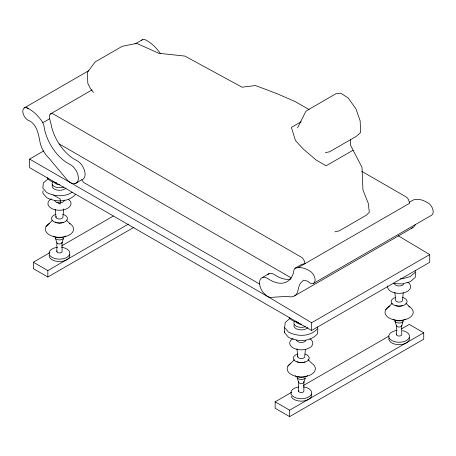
<?xml version="1.0" encoding="UTF-8"?>
<svg xmlns="http://www.w3.org/2000/svg" width="456" height="456" viewBox="0 0 456 456"><rect width="100%" height="100%" fill="white"/><g stroke="black" fill="none" stroke-linecap="round" stroke-linejoin="round"><path stroke-width="0.68" d="M63.669 208.945L62.962 216.554A3.557 2.052 0 0 1 59.223 218.994A3.557 2.052 0 0 1 56.111 216.281M305.406 349.239L304.762 356.153A3.557 2.052 0 0 1 301.023 358.593A3.557 2.052 0 0 1 297.905 355.88M403.252 292.746L402.608 299.66A3.557 2.052 0 0 1 399.798 302.072A3.557 2.052 0 0 1 395.626 300.447L394.856 292.319M43.115 190.551L42.807 193.082L46.66 197.642C55.678 202.361 68.366 202.435 75.525 194.404M317.935 328.941L317.325 334.003C310.165 342.034 297.477 341.96 288.454 337.246L284.601 332.68L284.601 327.533L285.217 322.472L290.13 318.265M284.601 332.68L284.755 331.415M317.553 326.958L317.325 328.856C310.165 336.887 297.477 336.813 288.454 332.093L284.601 327.533M415.399 270.465L415.171 272.363L410.257 276.57L402.357 278.793L400.334 278.713M415.786 272.449L415.171 277.51L410.257 281.717L402.357 283.94L393.591 283.586M61.982 242.9L63.544 238.237A4.303 2.485 0 0 1 59.172 239.907A4.303 2.485 0 0 1 55.25 237.901L56.869 242.695L56.869 251.706M303.776 382.504L305.338 377.836A4.303 2.485 0 0 1 300.971 379.506A4.303 2.485 0 0 1 297.044 377.505L298.663 382.293L298.663 391.305M401.628 326.012L403.184 321.343A4.303 2.485 0 0 1 398.818 323.013A4.303 2.485 0 0 1 394.896 321.013L396.515 325.801L396.515 334.812M297.574 127.862L305.868 111.327L309.345 109.087L336.334 93.503L340.769 93.241L348.179 97.966L355.908 108.796L360.149 120.846L360.616 132.405L356.512 136.23L329.523 151.814L325.322 152.652M74.966 183.7A11.035 6.373 60 0 0 77.919 174.979A11.035 6.373 60 0 0 69.962 164.394A34.508 19.927 60 0 1 44.243 127.857L43.936 125.56L42.442 121.974A30.82 17.795 60 0 0 28.363 108.545L26.625 107.684A7.296 4.212 60 0 0 22.846 112.039A7.296 4.212 60 0 0 27.958 120.173C36.081 123.023 38.276 132.781 39.695 140.391A19.18 11.075 60 0 0 48.672 157.827L67.186 179.898C69.181 182.024 71.866 184.11 74.966 183.7L81.709 179.801A11.035 6.373 60 0 0 84.668 171.085A11.035 6.373 60 0 0 76.711 160.495A34.508 19.927 60 0 1 50.986 123.958L49.641 118.777L49.476 115.243L50.308 114.028L52.52 113.555L302.157 257.68L303.947 260.005L305.013 263.642L301.764 264.343L295.015 268.236L293.972 269.918L293.664 271.861A34.508 19.927 60 0 1 267.946 278.696A11.035 6.373 60 0 0 259.988 280.098A11.035 6.373 60 0 0 262.941 292.228L266.754 295.978L311.625 322.74L311.625 330.463L429.717 262.285L429.717 254.562L398.185 235.752M46.136 226.507L52.611 220.162M287.935 366.111L294.411 359.767M385.782 309.618L392.257 303.274M48.336 178.666L43.417 182.873L42.807 187.935L46.66 192.495C54.395 196.479 64.746 197.254 72.088 192.198M24.31 107.89L88.891 70.606M135.022 43.975L142.403 39.712M50.308 114.028L92.146 89.872M42.892 122.675L49.641 118.777M311.625 330.463L29.623 167.648L29.623 159.07L43.77 150.902M133.956 227.299L47.84 277.02L33.351 268.652L33.351 262.217L49.96 252.63M61.645 245.881L113.316 216.047M301.205 121.746L291.39 127.412L295.442 140.459L303.132 148.907L316.264 160.09L326.12 165.779L353.115 150.195M33.351 262.217L47.84 270.585L128.421 224.061M262.268 277.567L269.017 273.668M409.431 202.179L413.558 199.876A30.82 17.795 60 0 1 429.313 203.809L429.375 203.849A7.296 4.212 60 0 1 431.689 215.158L313.597 283.336M295.015 268.236L298.264 267.535L409.608 203.251L408.542 199.62L406.752 197.294L361.756 171.314M294.644 295.841L412.737 227.658M311.625 322.74L429.717 254.562M401.246 329.015L409.243 324.398L423.732 332.766L423.732 339.201L289.64 416.619L275.15 408.251L275.15 401.816L291.755 392.228M303.445 385.48L388.945 336.118M275.15 401.816L289.64 410.183L423.732 332.766M334.938 231.808L339.31 230.81L366.299 215.226L369.314 212.268L368.334 203.49L362.942 190.004L362.03 167.443L350.504 145.156L350.504 139.308M26.687 107.713L28.363 108.545M309.134 109.605L295.328 101.637L276.912 93.634L255.434 85.528L242.062 87.204L184.891 56.088L158.756 53.255L136.703 43.354L122.231 46.301L95.236 61.885L87.318 72.418L87.831 83.374L90.539 88.749L93.457 92.386M59.12 143.891L291.048 277.795M259.584 284.042L83.647 182.468L81.709 179.801M29.623 159.07L266.754 295.978L268.789 297.021L270.721 297.409L286.225 296.411L289.235 296.719A19.18 11.075 60 0 0 298.213 289.645L298.971 286.391L300.213 283.524L303.468 280.183L307.515 281.135L309.949 282.976A7.296 4.212 60 0 0 315.062 280.748A7.296 4.212 60 0 0 311.283 272.032L311.22 271.987A30.82 17.795 60 0 0 298.264 267.535M53.546 195.134L60.238 198.993L60.238 204.14L56.892 202.213M405.846 303.109L409.762 306.928M308 359.602L311.915 363.415A14.102 8.14 0 0 1 311.192 374.541A14.102 8.14 0 0 1 291.914 374.855A14.102 8.14 0 0 1 290.13 363.763M66.2 220.003L70.116 223.816M297.01 348.812L297.779 356.94M55.21 209.213L55.98 217.341M289.64 410.183L289.64 416.619M47.84 270.585L47.84 277.02M160.535 53.797A30.82 17.795 60 0 0 144.78 39.535L144.717 39.507A7.296 4.212 60 0 0 141.582 40.476M267.661 274.637A11.035 6.373 60 0 1 274.694 274.803A34.508 19.927 60 0 0 291.042 278.907M415.405 224.534A19.18 11.075 60 0 1 411.551 228.251M402.488 330.628A10.357 5.979 0 0 1 407.168 340.045A10.357 5.979 0 0 1 390.239 339.361A10.357 5.979 0 0 1 397.142 330.412M396.612 334.02A2.651 1.533 0 0 0 398.932 336.049A2.651 1.533 0 0 0 401.725 334.231L401.725 325.219A2.651 1.533 0 0 1 399.621 327.015A2.651 1.533 0 0 1 396.515 325.801M409.283 337.537A10.357 5.979 0 0 1 399.473 344.656A10.357 5.979 0 0 1 388.843 337.942M402.34 297.397A7.963 4.594 0 0 1 405.452 304.38A7.963 4.594 0 0 1 392.964 304.517A7.963 4.594 0 0 1 395.626 297.466M407.841 282.31A11.56 6.675 0 0 1 402.488 293.071A11.56 6.675 0 0 1 387.646 285.866M405.469 319.08A7.963 4.594 0 0 1 393.112 319.325M403.697 284.088A4.845 2.799 0 0 1 398.778 285.969A4.845 2.799 0 0 1 394.36 283.712M408.758 306.324A14.102 8.14 0 0 1 409.072 318.031A14.102 8.14 0 0 1 388.797 317.815A14.102 8.14 0 0 1 389.863 306.124M402.842 305.349A5.677 3.277 0 0 1 395.346 305.326M303.36 386.916A10.357 5.979 0 0 1 309.966 396.019A10.357 5.979 0 0 1 292.877 396.281A10.357 5.979 0 0 1 298.651 386.99M298.76 390.513A2.651 1.533 0 0 0 301.085 392.542A2.651 1.533 0 0 0 303.873 390.718L303.873 381.712A2.651 1.533 0 0 1 301.085 383.53A2.651 1.533 0 0 1 298.76 381.507M311.437 394.03A10.357 5.979 0 0 1 303.246 401.041A10.357 5.979 0 0 1 291.105 396.31M305.115 354.067A7.963 4.594 0 0 1 307.315 361.084A7.963 4.594 0 0 1 294.969 360.901A7.963 4.594 0 0 1 297.779 353.959M307.868 327.55A7.364 4.252 0 0 1 298.429 329.585A7.364 4.252 0 0 1 294.302 324.279M305.509 326.57A7.364 4.252 0 0 1 296.845 326.49A7.364 4.252 0 0 1 294.302 321.708M309.994 338.802A11.56 6.675 0 0 1 309.06 348.11A11.56 6.675 0 0 1 292.923 347.797A11.56 6.675 0 0 1 293.071 338.477M307.623 375.573A7.963 4.594 0 0 1 295.26 375.818M298.418 322.443A12.551 7.245 0 0 1 289.155 317.285M301.581 324.25A4.948 2.856 0 0 1 296.411 321.947M305.851 340.581A4.845 2.799 0 0 1 300.932 342.462A4.845 2.799 0 0 1 296.514 340.204M304.996 361.842A5.677 3.277 0 0 1 296.987 361.517M61.56 247.317A10.357 5.979 0 0 1 68.052 256.523A10.357 5.979 0 0 1 50.833 256.471A10.357 5.979 0 0 1 57.496 247.306M56.966 250.914A2.651 1.533 0 0 0 59.286 252.937A2.651 1.533 0 0 0 62.079 251.119L62.079 242.113A2.651 1.533 0 0 1 59.981 243.909A2.651 1.533 0 0 1 56.869 242.695M69.637 254.431A10.357 5.979 0 0 1 60.38 261.527A10.357 5.979 0 0 1 49.117 255.474M62.694 214.286A7.963 4.594 0 0 1 65.812 221.274A7.963 4.594 0 0 1 53.318 221.405A7.963 4.594 0 0 1 55.98 214.36M66.074 187.952A7.364 4.252 0 0 1 56.629 189.987A7.364 4.252 0 0 1 52.508 184.68M63.715 186.966A7.364 4.252 0 0 1 55.045 186.892A7.364 4.252 0 0 1 52.508 182.104M68.195 199.204A11.56 6.675 0 0 1 67.266 208.512A11.56 6.675 0 0 1 51.129 208.198A11.56 6.675 0 0 1 51.277 198.879M65.824 235.969A7.963 4.594 0 0 1 53.466 236.219M56.624 182.845A12.551 7.245 0 0 1 47.361 177.68M59.787 184.651A4.948 2.856 0 0 1 54.612 182.343M64.319 200.019A4.845 2.799 0 0 1 59.981 202.852A4.845 2.799 0 0 1 54.714 200.606M69.112 223.218A14.102 8.14 0 0 1 69.637 234.8A14.102 8.14 0 0 1 49.567 234.954A14.102 8.14 0 0 1 49.561 223.366M63.196 222.243A5.677 3.277 0 0 1 57.627 222.864M56.954 222.705A5.677 3.277 0 0 1 55.187 221.918"/></g></svg>
